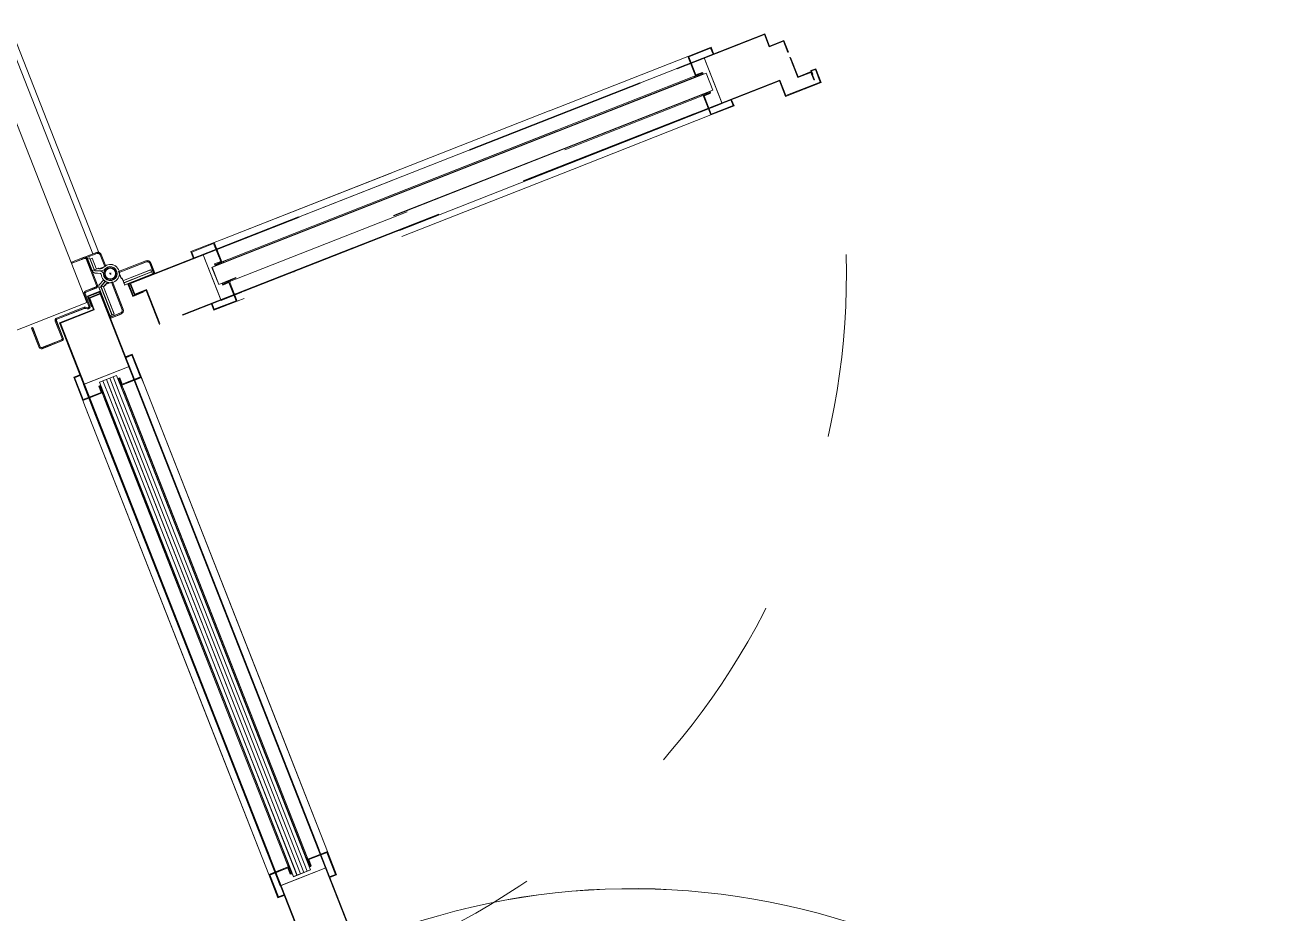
# Model space of a CAD drawing. Header units: centimetres. Extents: x 139057 to 200038, y 34824 to 80516.
# Drawn here: x 172079.8 to 172250, y 59081.2 to 59202.3 of the extents above; entities that cross this region are included whole.
import ezdxf

# ---------------------------------------------------------------- set-up
doc = ezdxf.new("R2010")
doc.units = ezdxf.units.CM
doc.header["$LTSCALE"] = 100
doc.linetypes.add('HIDDEN', pattern=[0.5, 0.25, -0.25])
doc.linetypes.add('TRATTEGGIATA', pattern=[0.75, 0.5, -0.25])
doc.layers.get('0').update_dxf_attribs({"lineweight": 0})
for name, color, linetype, lineweight in [('430_TAVOLATI_001-AM_0', 3, 'Continuous', 0), ('437_RIVESTIMENTI_001-AM_0', 13, 'Continuous', 0), ('441_SERRAMENTI_001-AM_0', 1, 'Continuous', 0)]:
    doc.layers.add(name, color=color, linetype=linetype, lineweight=lineweight)
pattern_1 = [(315, (-309.5877, 5364.753), (2.6516504, 2.6516504), []), (315, (-309.5877, 5362.101), (2.6516504, 2.6516504), [1.875, -0.9375])]
pattern_2 = [(45, (-309.5877, -5342.753), (2.6516504, -2.6516504), []), (45, (-309.5877, -5340.101), (2.6516504, -2.6516504), [1.875, -0.9375])]
pattern_3 = [(225, (3170.2874, 5364.753), (-2.6516504, 2.6516504), []), (225, (3170.2874, 5362.101), (-2.6516504, 2.6516504), [1.875, -0.9375])]
pattern_4 = [(135, (3170.2874, -5342.753), (-2.6516504, -2.6516504), []), (135, (3170.2874, -5340.101), (-2.6516504, -2.6516504), [1.875, -0.9375])]

# ---------------------------------------------------------------- blocks, each defined once
blk = doc.blocks.new('COPRITESTA2C')
for p, q in [((0, 0), (44, 0)), ((0, 0), (0, -10)), ((44, 0), (44, -15)), ((-1, -10), (-1, -20)), ((-1, -10), (0, -10)), ((-1, -20), (39, -20))]:
    blk.add_line(p, q)
at = {"linetype": 'TRATTEGGIATA', "ltscale": 10}
for p, q in [((42.5, 0), (42.5, -15)), ((-1, -18.5), (39, -18.5))]:
    blk.add_line(p, q, dxfattribs=at)
blk.add_arc((39, -15), 5, 270, 0)
blk.add_arc((39, -15), 3.5, 270, 0, dxfattribs=at)
blk = doc.blocks.new('COPRITESTA1C')
for p, q in [((0, 0), (0, -10)), ((0, 0), (21, 0)), ((21, 0), (21, -15)), ((-1, -10), (-1, -20)), ((-1, -10), (0, -10)), ((-1, -20), (16, -20))]:
    blk.add_line(p, q)
at = {"linetype": 'TRATTEGGIATA', "ltscale": 10}
for p, q in [((19.5, 0), (19.5, -15)), ((-1, -18.5), (16, -18.5))]:
    blk.add_line(p, q, dxfattribs=at)
blk.add_arc((16, -15), 3.5, 270, 0, dxfattribs=at)
blk.add_arc((16, -15), 5, 270, 0)
blk = doc.blocks.new('MSG09.2af.EH')
at = {"linetype": 'Continuous', "ltscale": 10}
h = blk.add_hatch(dxfattribs=at)
h.set_pattern_fill('ANSI33', color=256, scale=15, angle=270, style=0)
h.set_pattern_definition(pattern_2)
h.paths.add_polyline_path([(1085.3, 25.4), (1085.3, 23.9), (1072.8, 23.9), (1072.8, 25.4)])
h = blk.add_hatch(dxfattribs=at)
h.set_pattern_fill('ANSI33', color=256, scale=15, angle=270, style=0)
h.set_pattern_definition(pattern_2)
h.paths.add_polyline_path([(1085.3, 25.4), (1085.3, 23.9), (1072.8, 23.9), (1072.8, 25.4)])
h = blk.add_hatch(dxfattribs=at)
h.set_pattern_fill('ANSI33', color=256, scale=15, angle=90, style=0)
h.set_pattern_definition(pattern_4)
h.paths.add_polyline_path([(1775.4, 25.4), (1775.4, 23.9), (1787.9, 23.9), (1787.9, 25.4)])
h = blk.add_hatch(dxfattribs=at)
h.set_pattern_fill('ANSI33', color=256, scale=15, angle=90, style=0)
h.set_pattern_definition(pattern_4)
h.paths.add_polyline_path([(1775.4, 25.4), (1775.4, 23.9), (1787.9, 23.9), (1787.9, 25.4)])
h = blk.add_hatch(dxfattribs=at)
h.set_pattern_fill('ANSI33', color=256, scale=15, angle=270, style=0)
h.set_pattern_definition(pattern_1)
h.paths.add_polyline_path([(1072.8, -3.4), (1072.8, -1.9), (1085.3, -1.9), (1085.3, -3.4)])
h = blk.add_hatch(dxfattribs=at)
h.set_pattern_fill('ANSI33', color=256, scale=15, angle=270, style=0)
h.set_pattern_definition(pattern_1)
h.paths.add_polyline_path([(1072.8, -3.4), (1072.8, -1.9), (1085.3, -1.9), (1085.3, -3.4)])
h = blk.add_hatch(dxfattribs=at)
h.set_pattern_fill('ANSI33', color=256, scale=15, angle=90, style=0)
h.set_pattern_definition(pattern_3)
h.paths.add_polyline_path([(1787.9, -3.4), (1787.9, -1.9), (1775.4, -1.9), (1775.4, -3.4)])
h = blk.add_hatch(dxfattribs=at)
h.set_pattern_fill('ANSI33', color=256, scale=15, angle=90, style=0)
h.set_pattern_definition(pattern_3)
h.paths.add_polyline_path([(1787.9, -3.4), (1787.9, -1.9), (1775.4, -1.9), (1775.4, -3.4)])
at = {"linetype": 'HIDDEN', "ltscale": 10}
h = blk.add_hatch(dxfattribs=at)
h.set_pattern_fill('ANSI33', color=256, scale=15, angle=180, style=0)
h.set_pattern_definition([(225, (7223.639, 1200.8737), (2.6516504, -2.6516504), []), (225, (7220.9875, 1200.8737), (2.6516504, -2.6516504), [1.875, -0.9375])])
h.paths.add_polyline_path([(1855.5, -194), (1857, -194), (1857, -181.5), (1855.5, -181.5)])
h = blk.add_hatch(dxfattribs=at)
h.set_pattern_fill('ANSI33', color=256, scale=15, angle=180, style=0)
h.set_pattern_definition([(315, (-3483.8665, 1200.8737), (-2.6516504, -2.6516504), []), (315, (-3481.215, 1200.8737), (-2.6516504, -2.6516504), [1.875, -0.9375])])
h.paths.add_polyline_path([(1884.3, -181.5), (1882.8, -181.5), (1882.8, -194), (1884.3, -194)])
h = blk.add_hatch(dxfattribs=at)
h.set_pattern_fill('ANSI33', color=256, scale=15, angle=360, style=0)
h.set_pattern_definition([(135, (7223.639, -2279.0014), (2.6516504, 2.6516504), []), (135, (7220.9875, -2279.0014), (2.6516504, 2.6516504), [1.875, -0.9375])])
h.paths.add_polyline_path([(1855.5, -884.1), (1857, -884.1), (1857, -896.6), (1855.5, -896.6)])
h = blk.add_hatch(dxfattribs=at)
h.set_pattern_fill('ANSI33', color=256, scale=15, angle=360, style=0)
h.set_pattern_definition([(45, (-3483.8665, -2279.0014), (-2.6516504, 2.6516504), []), (45, (-3481.215, -2279.0014), (-2.6516504, 2.6516504), [1.875, -0.9375])])
h.paths.add_polyline_path([(1884.3, -896.6), (1882.8, -896.6), (1882.8, -884.1), (1884.3, -884.1)])
at = {"linetype": 'Continuous', "ltscale": 10}
for p, q in [((1863.9, 79.8), (1863.9, 50.7)), ((1865.4, 50.7), (1865.4, 79.8)), ((1895.4, 82.8), (1866.9, 82.8)), ((1866.9, 81.2), (1895.4, 81.2)), ((1866.9, 81.2), (1895.4, 81.2)), ((1895.4, 81.2), (1895.4, 82.8)), ((1049.4, 53.9), (1083.4, 53.9)), ((1049.4, 44.9), (1049.4, 53.9)), ((1049.4, 44.9), (1049.4, 53.9)), ((1049.4, 53.9), (1083.4, 53.9)), ((1050.4, 52.9), (1082.4, 52.9)), ((1050.4, 44.9), (1050.4, 52.9)), ((1050.4, 44.9), (1050.4, 52.9)), ((1050.4, 52.9), (1082.4, 52.9)), ((1082.4, 26.4), (1082.4, 52.9)), ((1082.4, 26.4), (1082.4, 52.9)), ((1083.4, 53.9), (1286.4, 53.9)), ((1083.4, 53.9), (1286.4, 53.9)), ((1083.4, 25.4), (1083.4, 53.9)), ((1083.4, 25.4), (1083.4, 53.9)), ((1286.4, 53.9), (1767.5, 53.9)), ((1286.4, 53.9), (1767.5, 53.9)), ((1767.5, 53.9), (1777.9, 53.9)), ((1767.5, 53.9), (1777.9, 53.9)), ((1777.9, 25.4), (1777.9, 53.9)), ((1777.9, 53.9), (1811.9, 53.9)), ((1777.9, 53.9), (1811.9, 53.9)), ((1777.9, 25.4), (1777.9, 53.9)), ((1778.9, 26.4), (1778.9, 52.9)), ((1810.9, 52.9), (1778.9, 52.9)), ((1810.9, 52.9), (1778.9, 52.9)), ((1778.9, 26.4), (1778.9, 52.9)), ((1810.9, 44.9), (1810.9, 52.9)), ((1810.9, 44.9), (1810.9, 52.9)), ((1811.9, 44.9), (1811.9, 53.9)), ((1811.9, 44.9), (1811.9, 53.9)), ((978.4, 43.9), (1614.1, 43.9)), ((978.4, 43.9), (1614.1, 43.9)), ((979.2, 44.8), (1613.6, 44.8)), ((979.2, 44.8), (1613.6, 44.8)), ((1049.4, 44.9), (1050.4, 44.9)), ((1049.4, 44.9), (1050.4, 44.9)), ((1063.4, 45), (1063.4, -22)), ((1063.4, 45), (1063.4, -22)), ((1063.4, -22), (1063.4, 43.9)), ((1063.4, -22), (1063.4, 43.9)), ((1103.9, 44.8), (1887.9, 44.8)), ((1103.9, 44.8), (1887.9, 44.8)), ((1104.4, 43.9), (1887.1, 43.9)), ((1104.4, 43.9), (1887.1, 43.9)), ((1763.8, 45), (1286.4, 45)), ((1763.8, 45), (1286.4, 45)), ((1797.8, -22), (1797.8, 45)), ((1797.8, -22), (1797.8, 45)), ((1797.8, 43.9), (1797.8, -22)), ((1797.8, 43.9), (1797.8, -22)), ((1811.9, 44.9), (1810.9, 44.9)), ((1811.9, 44.9), (1810.9, 44.9)), ((1892.4, 49.2), (1866.9, 49.2)), ((1866.9, 47.7), (1892.4, 47.7)), ((1887.1, 43.9), (1887.1, -5.8)), ((1887.1, 43.9), (1887.1, -5.8)), ((1887.9, 44.8), (1887.9, -4.9)), ((1887.9, 44.8), (1887.9, -4.9)), ((1893.9, 46.2), (1893.9, 5.7)), ((1895.4, 5.7), (1895.4, 46.2)), ((1068.4, 23.5), (1286.4, 23.5)), ((1068.4, -1.5), (1068.4, 23.5)), ((1068.4, -1.5), (1068.4, 23.5)), ((1068.4, 23.5), (1286.4, 23.5)), ((1068.4, 18.5), (1286.4, 18.5)), ((1068.4, 18.5), (1286.4, 18.5)), ((1286.4, 25.4), (1072.8, 25.4)), ((1072.8, 23.9), (1072.8, 25.4)), ((1072.8, 23.9), (1072.8, 25.4)), ((1286.4, 25.4), (1072.8, 25.4)), ((1072.8, 23.9), (1286.4, 23.9)), ((1072.8, 23.9), (1286.4, 23.9)), ((1073.4, 25.4), (1073.4, 26.4)), ((1073.4, 26.4), (1082.4, 26.4)), ((1073.4, 26.4), (1082.4, 26.4)), ((1073.4, 25.4), (1073.4, 26.4)), ((1073.4, 25.4), (1083.4, 25.4)), ((1073.4, 25.4), (1083.4, 25.4)), ((1085.3, 23.9), (1085.3, 25.4)), ((1085.3, 23.9), (1085.3, 25.4)), ((1767.5, 25.4), (1286.4, 25.4)), ((1767.5, 25.4), (1286.4, 25.4)), ((1286.4, 23.9), (1767.5, 23.9)), ((1286.4, 23.9), (1767.5, 23.9)), ((1286.4, 23.5), (1767.5, 23.5)), ((1286.4, 23.5), (1767.5, 23.5)), ((1286.4, 18.5), (1767.5, 18.5)), ((1286.4, 18.5), (1767.5, 18.5)), ((1775.4, 25.4), (1767.5, 25.4)), ((1775.4, 25.4), (1767.5, 25.4)), ((1767.5, 23.9), (1775.8, 23.9)), ((1767.5, 23.9), (1775.8, 23.9)), ((1767.5, 23.5), (1792.8, 23.5)), ((1767.5, 23.5), (1792.8, 23.5)), ((1767.5, 18.5), (1792.8, 18.5)), ((1767.5, 18.5), (1792.8, 18.5)), ((1787.9, 25.4), (1775.4, 25.4)), ((1775.4, 23.9), (1775.4, 25.4)), ((1775.4, 23.9), (1775.4, 25.4)), ((1787.9, 25.4), (1775.4, 25.4)), ((1787.9, 23.9), (1775.4, 23.9)), ((1787.9, 23.9), (1775.4, 23.9)), ((1787.9, 25.4), (1777.9, 25.4)), ((1787.9, 25.4), (1777.9, 25.4)), ((1787.9, 26.4), (1778.9, 26.4)), ((1787.9, 26.4), (1778.9, 26.4)), ((1787.9, 25.4), (1787.9, 26.4)), ((1787.9, 25.4), (1787.9, 26.4)), ((1787.9, 23.9), (1787.9, 25.4)), ((1787.9, 23.9), (1787.9, 25.4)), ((1792.8, -1.5), (1792.8, 23.5)), ((1792.8, -1.5), (1792.8, 23.5)), ((1068.4, 13.5), (1286.4, 13.5)), ((1068.4, 13.5), (1286.4, 13.5)), ((1068.4, 8.5), (1286.4, 8.5)), ((1068.4, 8.5), (1286.4, 8.5)), ((1068.4, 3.5), (1286.4, 3.5)), ((1068.4, 3.5), (1286.4, 3.5)), ((1286.4, 13.5), (1767.5, 13.5)), ((1286.4, 13.5), (1767.5, 13.5)), ((1286.4, 8.5), (1767.5, 8.5)), ((1286.4, 8.5), (1767.5, 8.5)), ((1286.4, 3.5), (1767.5, 3.5)), ((1286.4, 3.5), (1767.5, 3.5)), ((1767.5, 13.5), (1792.8, 13.5)), ((1767.5, 13.5), (1792.8, 13.5)), ((1767.5, 8.5), (1792.8, 8.5)), ((1767.5, 8.5), (1792.8, 8.5)), ((1767.5, 3.5), (1792.8, 3.5)), ((1767.5, 3.5), (1792.8, 3.5)), ((1893.6, 4.9), (1891.9, 2.5)), ((1893.1, 1.6), (1894.8, 4)), ((1068.4, -1.5), (1286.4, -1.5)), ((1068.4, -1.5), (1286.4, -1.5)), ((1286.4, -1.9), (1072.8, -1.9)), ((1072.8, -1.9), (1072.8, -3.4)), ((1072.8, -1.9), (1072.8, -3.4)), ((1286.4, -1.9), (1072.8, -1.9)), ((1072.8, -3.4), (1286.4, -3.4)), ((1072.8, -3.4), (1286.4, -3.4)), ((1073.4, -3.4), (1073.4, -4.4)), ((1073.4, -3.4), (1083.4, -3.4)), ((1073.4, -3.4), (1083.4, -3.4)), ((1073.4, -3.4), (1073.4, -4.4)), ((1073.4, -4.4), (1082.4, -4.4)), ((1073.4, -4.4), (1082.4, -4.4)), ((1082.4, -4.4), (1082.4, -31)), ((1082.4, -4.4), (1082.4, -31)), ((1083.4, -3.4), (1083.4, -32)), ((1083.4, -3.4), (1083.4, -32)), ((1085.3, -1.9), (1085.3, -3.4)), ((1085.3, -1.9), (1085.3, -3.4)), ((1286.4, -1.5), (1767.5, -1.5)), ((1286.4, -1.5), (1767.5, -1.5)), ((1767.5, -1.9), (1286.4, -1.9)), ((1767.5, -1.9), (1286.4, -1.9)), ((1286.4, -3.4), (1767.5, -3.4)), ((1286.4, -3.4), (1767.5, -3.4)), ((1767.5, -1.5), (1792.8, -1.5)), ((1767.5, -1.5), (1792.8, -1.5)), ((1775.4, -1.9), (1767.5, -1.9)), ((1775.4, -1.9), (1767.5, -1.9)), ((1767.5, -3.4), (1775.4, -3.4)), ((1767.5, -3.4), (1775.4, -3.4)), ((1775.4, -1.9), (1775.4, -3.4)), ((1787.9, -1.9), (1775.4, -1.9)), ((1787.9, -1.9), (1775.4, -1.9)), ((1775.4, -1.9), (1775.4, -3.4)), ((1787.9, -3.4), (1775.4, -3.4)), ((1787.9, -3.4), (1775.4, -3.4)), ((1777.9, -3.4), (1777.9, -32)), ((1787.9, -3.4), (1777.9, -3.4)), ((1787.9, -3.4), (1777.9, -3.4)), ((1777.9, -3.4), (1777.9, -32)), ((1778.9, -4.4), (1778.9, -31)), ((1787.9, -4.4), (1778.9, -4.4)), ((1787.9, -4.4), (1778.9, -4.4)), ((1778.9, -4.4), (1778.9, -31)), ((1787.9, -1.9), (1787.9, -3.4)), ((1787.9, -1.9), (1787.9, -3.4)), ((1787.9, -3.4), (1787.9, -4.4)), ((1787.9, -3.4), (1787.9, -4.4)), ((1887.1, -5.8), (1904.2, -5.8)), ((1887.1, -5.8), (1904.2, -5.8)), ((1887.9, -4.9), (1905, -4.9)), ((1887.9, -4.9), (1905, -4.9)), ((1907.9, -4.1), (1892.5, -4.1)), ((1892.5, -4.1), (1892.5, -4.9)), ((1892.5, -4.1), (1892.5, -4.9)), ((1907.9, -4.1), (1892.5, -4.1)), ((1907, -4.9), (1892.5, -4.9)), ((1907, -4.9), (1892.5, -4.9)), ((1912.4, -0.8), (1894.3, -0.8)), ((1894.3, -2.3), (1912.4, -2.3)), ((1904.2, -5.8), (1904.2, -20.8)), ((1904.2, -5.8), (1904.2, -20.8)), ((1905, -4.9), (1905, -20.8)), ((1905, -4.9), (1905, -20.8)), ((1907, -4.9), (1907, -21.4)), ((1907, -4.9), (1907, -21.4)), ((1907.9, -4.1), (1907.9, -22.2)), ((1907.9, -4.1), (1907.9, -22.2)), ((1913.1, -0.8), (1912.4, -0.8)), ((1913.9, -19.2), (1913.9, -3.8)), ((1915.4, -19.2), (1915.4, -3.8)), ((1958.9, -0.8), (1957.4, -0.8)), ((1957.4, -0.8), (1957.4, -19.2)), ((1958.9, -19.2), (1958.9, -0.8)), ((1103.7, -22.2), (974.4, -22.2)), ((1103.7, -22.2), (974.4, -22.2)), ((1103.3, -21.4), (975.2, -21.4)), ((1103.3, -21.4), (975.2, -21.4)), ((1049.4, -23), (1049.4, -32)), ((1049.4, -23), (1050.4, -23)), ((1049.4, -23), (1050.4, -23)), ((1049.4, -23), (1049.4, -32)), ((1049.4, -32), (1083.4, -32)), ((1049.4, -32), (1083.4, -32)), ((1050.4, -23), (1050.4, -31)), ((1050.4, -23), (1050.4, -31)), ((1050.4, -31), (1082.4, -31)), ((1050.4, -31), (1082.4, -31)), ((1286.4, -32), (1083.4, -32)), ((1286.4, -32), (1083.4, -32)), ((1907, -21.4), (1089.5, -21.4)), ((1907, -21.4), (1089.5, -21.4)), ((1907.9, -22.2), (1089.8, -22.2)), ((1907.9, -22.2), (1089.8, -22.2)), ((1767.5, -32), (1286.4, -32)), ((1767.5, -32), (1286.4, -32)), ((1777.9, -32), (1767.5, -32)), ((1777.9, -32), (1767.5, -32)), ((1811.9, -32), (1777.9, -32)), ((1811.9, -32), (1777.9, -32)), ((1810.9, -31), (1778.9, -31)), ((1810.9, -31), (1778.9, -31)), ((1811.9, -23), (1810.9, -23)), ((1810.9, -23), (1810.9, -31)), ((1810.9, -23), (1810.9, -31)), ((1811.9, -23), (1810.9, -23)), ((1811.9, -23), (1811.9, -32)), ((1811.9, -23), (1811.9, -32)), ((1955.8, -20.8), (1916.9, -20.8)), ((1916.9, -22.2), (1955.8, -22.2))]:
    blk.add_line(p, q, dxfattribs=at)
at = {"linetype": 'TRATTEGGIATA', "ltscale": 10}
for p, q in [((1063.4, 45), (1286.4, 45)), ((1063.4, 45), (1286.4, 45)), ((1286.4, 45), (1767.5, 45)), ((1286.4, 45), (1767.5, 45)), ((1767.5, 45), (1797.8, 45)), ((1767.5, 45), (1797.8, 45)), ((1286.4, -22), (1063.4, -22)), ((1286.4, -22), (1063.4, -22)), ((1767.5, -22), (1286.4, -22)), ((1767.5, -22), (1286.4, -22)), ((1797.8, -22), (1767.5, -22)), ((1797.8, -22), (1767.5, -22))]:
    blk.add_line(p, q, dxfattribs=at)
at = {"ltscale": 10}
for p in [(1900.3, 0), (1901, -0.8)]:
    blk.add_line(p, (1900.3, -0.8), dxfattribs=at)
for p, q in [((1913.1, -22.8), (1870, -22.8)), ((1913.1, -22.8), (1870, -22.8)), ((1871.8, -25.8), (1871.8, -22.8)), ((1871.8, -25.8), (1871.8, -22.8)), ((1913.1, -25.8), (1871.8, -25.8)), ((1913.1, -25.8), (1871.8, -25.8)), ((1913.1, -26), (1872, -26)), ((1872, -26), (1872, -29)), ((1872, -26), (1872, -29)), ((1913.1, -26), (1872, -26)), ((1911.8, -29), (1872, -29)), ((1911.8, -29), (1872, -29)), ((1915.4, -36.5), (1911.8, -29)), ((1917.7, -34.3), (1913.9, -26.4)), ((1917, -32.8), (1913.9, -26.4)), ((1917.4, -33.2), (1914, -26.3)), ((1920.1, -31.9), (1916.7, -25)), ((1930.2, -31.9), (1933.6, -25)), ((1932.9, -33.2), (1936.3, -26.3)), ((1934.1, -31.3), (1936.4, -26.4)), ((1934.1, -31.3), (1936.4, -26.4)), ((1936.8, -32.6), (1938.5, -29)), ((1937.2, -22.8), (1955.6, -22.8)), ((1937.2, -25.8), (1955.6, -25.8)), ((1937.2, -26), (1953.6, -26)), ((1938.5, -29), (1953.6, -29)), ((1953.6, -26), (1953.6, -29)), ((1955.6, -25.8), (1955.6, -22.8))]:
    blk.add_line(p, q)
at = {"linetype": 'Continuous'}
for p, q in [((1923.9, -44.3), (1926.4, -44.3)), ((1925.1, -45.5), (1925.1, -43))]:
    blk.add_line(p, q, dxfattribs=at)
at = {"linetype": 'HIDDEN', "ltscale": 10}
for p, q in [((1885, -61.6), (1903.1, -61.6)), ((1885, -61.6), (1885, -76.9)), ((1885.8, -62.4), (1902.3, -62.4)), ((1885.8, -62.4), (1885.8, -76.9)), ((1885.8, -64.4), (1901.6, -64.4)), ((1885.8, -81.5), (1885.8, -64.4)), ((1886.6, -65.2), (1901.6, -65.2)), ((1886.6, -82.3), (1886.6, -65.2)), ((1902.3, -62.4), (1902.3, -880)), ((1903.1, -61.6), (1903.1, -879.6)), ((1903.6, -56.3), (1903.6, -99.4)), ((1906.6, -56.3), (1906.6, -97.6)), ((1906.8, -56.3), (1906.8, -97.4)), ((1909.8, -57.7), (1909.8, -97.4)), ((1836.1, -865.5), (1836.1, -81.5)), ((1836.1, -81.5), (1885.8, -81.5)), ((1836.9, -865), (1836.9, -82.3)), ((1836.9, -82.3), (1886.6, -82.3)), ((1885, -76.9), (1885.8, -76.9)), ((1906.6, -97.6), (1903.6, -97.6)), ((1906.8, -97.4), (1909.8, -97.4)), ((1826.9, -191.5), (1826.9, -157.5)), ((1835.9, -157.5), (1826.9, -157.5)), ((1835.9, -158.5), (1827.9, -158.5)), ((1827.9, -158.5), (1827.9, -190.5)), ((1835.9, -157.5), (1835.9, -158.5)), ((1903.8, -157.5), (1912.8, -157.5)), ((1903.8, -157.5), (1903.8, -158.5)), ((1903.8, -158.5), (1911.8, -158.5)), ((1911.8, -158.5), (1911.8, -190.5)), ((1912.8, -157.5), (1912.8, -191.5)), ((1835.8, -201.9), (1835.8, -171.6)), ((1902.8, -171.6), (1835.8, -171.6)), ((1836.9, -171.6), (1902.8, -171.6)), ((1854.5, -181.5), (1854.5, -190.5)), ((1855.5, -181.5), (1854.5, -181.5)), ((1857, -181.5), (1855.5, -181.5)), ((1855.5, -181.5), (1855.5, -194)), ((1855.5, -181.5), (1855.5, -191.5)), ((1857, -181.5), (1857, -194)), ((1882.4, -176.6), (1857.4, -176.6)), ((1857.4, -201.9), (1857.4, -176.6)), ((1882.4, -201.9), (1882.4, -176.6)), ((1882.8, -181.5), (1882.8, -194)), ((1882.8, -181.5), (1884.3, -181.5)), ((1884.3, -181.5), (1884.3, -194)), ((1884.3, -181.5), (1884.3, -191.5)), ((1884.3, -181.5), (1885.3, -181.5)), ((1885.3, -181.5), (1885.3, -190.5)), ((1902.8, -171.6), (1902.8, -201.9)), ((1855.5, -191.5), (1826.9, -191.5)), ((1826.9, -201.9), (1826.9, -191.5)), ((1826.9, -683), (1826.9, -201.9)), ((1854.5, -190.5), (1827.9, -190.5)), ((1835.8, -683), (1835.8, -201.9)), ((1857, -194), (1855.5, -194)), ((1855.5, -194), (1855.5, -201.9)), ((1855.5, -201.9), (1855.5, -683)), ((1857, -201.9), (1857, -193.6)), ((1857, -683), (1857, -201.9)), ((1857.4, -683), (1857.4, -201.9)), ((1882.4, -683), (1882.4, -201.9)), ((1882.8, -194), (1884.3, -194)), ((1882.8, -194), (1882.8, -201.9)), ((1882.8, -201.9), (1882.8, -683)), ((1884.3, -191.5), (1912.8, -191.5)), ((1884.3, -201.9), (1884.3, -194)), ((1884.3, -683), (1884.3, -201.9)), ((1885.3, -190.5), (1911.8, -190.5)), ((1902.8, -201.9), (1902.8, -683)), ((1912.8, -191.5), (1912.8, -201.9)), ((1912.8, -201.9), (1912.8, -683)), ((1835.8, -205.6), (1835.8, -683)), ((1836.1, -990.2), (1836.1, -355.8)), ((1836.9, -991), (1836.9, -355.3)), ((1826.9, -886), (1826.9, -683)), ((1835.8, -906), (1835.8, -683)), ((1855.5, -683), (1855.5, -896.6)), ((1857, -896.6), (1857, -683)), ((1857.4, -901), (1857.4, -683)), ((1882.4, -901), (1882.4, -683)), ((1882.8, -683), (1882.8, -896.6)), ((1884.3, -896.6), (1884.3, -683)), ((1902.8, -683), (1902.8, -906)), ((1912.8, -683), (1912.8, -886)), ((1902.3, -866.1), (1902.3, -994.2)), ((1903.1, -865.7), (1903.1, -995)), ((1857, -884.1), (1855.5, -884.1)), ((1882.8, -884.1), (1884.3, -884.1)), ((1855.5, -886), (1826.9, -886)), ((1826.9, -920), (1826.9, -886)), ((1854.5, -887), (1827.9, -887)), ((1827.9, -919), (1827.9, -887)), ((1854.5, -896), (1854.5, -887)), ((1855.5, -896), (1854.5, -896)), ((1855.5, -896), (1855.5, -886)), ((1857, -896.6), (1855.5, -896.6)), ((1882.4, -901), (1857.4, -901)), ((1882.8, -896.6), (1884.3, -896.6)), ((1884.3, -886), (1912.8, -886)), ((1884.3, -896), (1884.3, -886)), ((1884.3, -896), (1885.3, -896)), ((1885.3, -887), (1911.8, -887)), ((1885.3, -896), (1885.3, -887)), ((1911.8, -919), (1911.8, -887)), ((1912.8, -920), (1912.8, -886)), ((1835.8, -906), (1902.8, -906)), ((1902.8, -906), (1836.9, -906)), ((1835.9, -920), (1826.9, -920)), ((1835.9, -919), (1827.9, -919)), ((1835.9, -920), (1835.9, -919)), ((1903.8, -920), (1903.8, -919)), ((1903.8, -919), (1911.8, -919)), ((1903.8, -920), (1912.8, -920)), ((1813.3, -990.2), (1836.1, -990.2)), ((1813.3, -990.2), (1813.3, -1042.2)), ((1814.1, -991), (1836.9, -991)), ((1814.1, -991), (1814.1, -1041.4)), ((1902.3, -994.2), (1884.3, -994.2)), ((1884.3, -994.2), (1884.3, -1015)), ((1903.1, -995), (1885.1, -995)), ((1885.1, -995), (1885.1, -1015.8)), ((1861.1, -1015), (1831, -1015)), ((1831, -1015), (1831, -1034.4)), ((1860.3, -1015.8), (1831.8, -1015.8)), ((1831.8, -1015.8), (1831.8, -1035.2)), ((1884.3, -1015), (1868, -1015)), ((1885.1, -1015.8), (1868, -1015.8)), ((1831, -1034.4), (1820, -1034.4)), ((1820, -1034.4), (1820, -1035.2)), ((1831.8, -1035.2), (1820, -1035.2)), ((1827.8, -1035.2), (1833.3, -1035.2)), ((1827.8, -1035.2), (1827.8, -1036)), ((1827.8, -1036), (1832.5, -1036)), ((1832.5, -1036), (1832.5, -1041.4)), ((1833.3, -1035.2), (1833.3, -1042.2)), ((1813.3, -1042.2), (1833.3, -1042.2)), ((1814.1, -1041.4), (1832.5, -1041.4))]:
    blk.add_line(p, q, dxfattribs=at)
for radius in [9, 7.5, 7.25]:
    blk.add_circle((1925.1, -44.3), radius)
at = {"linetype": 'Continuous', "ltscale": 10}
for centre, radius, start, end in [((1866.9, 79.8), 3, 90, 180), ((1866.9, 79.8), 1.5, 90, 180), ((1866.9, 50.7), 3, 180, 270), ((1866.9, 50.7), 1.5, 180, 270), ((1892.4, 46.2), 3, 0, 90), ((1892.4, 46.2), 1.5, 0, 90), ((1894.3, 0.7), 3, 145, 270), ((1894.3, 0.7), 1.5, 145, 270), ((1892.4, 5.7), 1.5, 325, 0), ((1892.4, 5.7), 3, 325, 0), ((1912.4, -3.8), 3, 0, 90), ((1912.4, -3.8), 1.5, 0, 90), ((1916.9, -19.2), 3, 180, 270), ((1916.9, -19.2), 1.5, 180, 270), ((1955.8, -19.2), 1.5, 270, 0), ((1955.8, -19.2), 3, 270, 0)]:
    blk.add_arc(centre, radius, start, end, dxfattribs=at)
at = {"linetype": 'HIDDEN', "ltscale": 10}
for centre, radius, start, end in [((-24.8, -44.3), 976.3, 275.2312, 1.292), ((1925.1, -44.3), 1004.2, 178.7439, 263.6071)]:
    blk.add_arc(centre, radius, start, end, dxfattribs=at)
for centre, radius, start, end in [((1925.1, -44.3), 12.5, 71.88, 23.3975), ((1913.1, -26.8), 4, 25.7983, 90), ((1913.1, -26.8), 1, 25.7983, 90), ((1913.1, -26.8), 0.8, 25.7983, 90), ((1921, -31.4), 4, 205.7983, 221.0054), ((1921, -31.4), 1, 205.7983, 288.12), ((1929.3, -31.4), 4, 251.88, 334.2017), ((1929.3, -31.4), 1, 251.88, 334.2017), ((1944, -36.1), 11, 154.2017, 203.3975), ((1937.2, -26.8), 4, 90, 154.2017), ((1944, -36.1), 8, 154.2017, 203.3975), ((1937.2, -26.8), 1, 90, 154.2017), ((1937.2, -26.8), 0.8, 90, 154.2017), ((1925.1, -44.3), 9.5, 71.88, 23.3975)]:
    blk.add_arc(centre, radius, start, end)
blk.add_point((1691, 45))
blk.add_point((1691, 45))
blk.add_point((1691, 45))
blk.add_point((1691, 45))
blk.add_point((1691, 45))
blk.add_point((1691, 45))
blk.add_point((1691, 45))
blk.add_point((1691, 45))
at = {"linetype": 'HIDDEN'}
blk.add_point((1835.8, -278.4), dxfattribs=at)
blk.add_point((1835.8, -278.4), dxfattribs=at)
blk.add_point((1835.8, -278.4), dxfattribs=at)
blk.add_point((1835.8, -278.4), dxfattribs=at)
at = {"linetype": 'Continuous', "ltscale": 10, "xscale": -1}
blk.add_blockref('COPRITESTA2C', (1912.5, -22.8), dxfattribs=at)
blk.add_blockref('COPRITESTA2C', (1912.5, -22.8), dxfattribs=at)
at = {"linetype": 'Continuous', "ltscale": 10}
blk.add_blockref('COPRITESTA1C', (1937.9, -22.2), dxfattribs=at)
at = {"linetype": 'HIDDEN', "ltscale": 10, "xscale": -1, "rotation": 90}
blk.add_blockref('COPRITESTA2C', (1903.6, -56.9), dxfattribs=at)

msp = doc.modelspace()

# ---------------------------------------------------------------- hatches: boundary and pattern name
at = {"layer": '441_SERRAMENTI_001-AM_0', "linetype": 'HIDDEN', "ltscale": 10, "extrusion": (-4.78839e-09, -1.88044e-09, 1)}
h = msp.add_hatch(dxfattribs=at)
h.set_pattern_fill('ANSI33', color=256, scale=1.5, angle=291.4403, style=0)
h.set_pattern_definition([(66.44033, (172173.29632, 58619.39404), (0.3437416, -0.149889), []), (66.44033, (172173.1994, 58619.64086), (0.3437416, -0.149889), [0.1875, -0.09375])])
h.paths.add_polyline_path([(172105.75, 59169.59), (172105.8, 59169.45), (172106.97, 59169.91), (172106.91, 59170.05)])
h = msp.add_hatch(dxfattribs=at)
h.set_pattern_fill('ANSI33', color=256, scale=1.5, angle=291.4403, style=0)
h.set_pattern_definition([(336.44033, (171781.90273, 59616.04735), (0.149889, 0.3437416), []), (336.44033, (171781.99965, 59615.80054), (0.149889, 0.3437416), [0.1875, -0.09375])])
h.paths.add_polyline_path([(172107.96, 59167.37), (172107.91, 59167.51), (172106.74, 59167.05), (172106.8, 59166.91)])
at = {"layer": '441_SERRAMENTI_001-AM_0', "linetype": 'Continuous', "ltscale": 10, "extrusion": (-4.78839e-09, -1.88044e-09, 1)}
h = msp.add_hatch(dxfattribs=at)
h.set_pattern_fill('ANSI33', color=256, scale=1.5, angle=201.4403, style=0)
h.set_pattern_definition([(246.44033, (172539.14566, 59477.95236), (0.3437416, -0.149889), []), (246.44033, (172538.89885, 59477.85544), (0.3437416, -0.149889), [0.1875, -0.09375])])
h.paths.add_polyline_path([(172090.47, 59151.89), (172090.61, 59151.95), (172090.15, 59153.11), (172090.01, 59153.06)])
h = msp.add_hatch(dxfattribs=at)
h.set_pattern_fill('ANSI33', color=256, scale=1.5, angle=201.4403, style=0)
h.set_pattern_definition([(336.44033, (171542.49235, 59086.55877), (-0.149889, -0.3437416), []), (336.44033, (171542.73916, 59086.6557), (-0.149889, -0.3437416), [0.1875, -0.09375])])
h.paths.add_polyline_path([(172092.69, 59154.11), (172092.55, 59154.05), (172093.01, 59152.89), (172093.15, 59152.94)])
h = msp.add_hatch(dxfattribs=at)
h.set_pattern_fill('ANSI33', color=256, scale=1.5, angle=381.4403, style=0)
h.set_pattern_definition([(66.44033, (171669.69292, 58762.6524), (-0.3437416, 0.149889), []), (66.44033, (171669.93974, 58762.74934), (-0.3437416, 0.149889), [0.1875, -0.09375])])
h.paths.add_polyline_path([(172118.83, 59087.55), (172118.69, 59087.49), (172118.23, 59088.66), (172118.37, 59088.71)])
h = msp.add_hatch(dxfattribs=at)
h.set_pattern_fill('ANSI33', color=256, scale=1.5, angle=381.4403, style=0)
h.set_pattern_definition([(156.44033, (172666.34623, 59154.046), (0.149889, 0.3437416), []), (156.44033, (172666.0994, 59153.9491), (0.149889, 0.3437416), [0.1875, -0.09375])])
h.paths.add_polyline_path([(172115.69, 59087.66), (172115.83, 59087.72), (172116.29, 59086.55), (172116.15, 59086.5)])

# ---------------------------------------------------------------- linework, layer by layer
at = {"layer": '430_TAVOLATI_001-AM_0'}
for p, q in [((172088.28, 59164.42, 0.02), (172011.85, 59359.03, 0.02)), ((172069.66, 59157.11, 0.02), (172088.28, 59164.42, 0.02))]:
    msp.add_line(p, q, dxfattribs=at)
at = {"layer": '437_RIVESTIMENTI_001-AM_0'}
msp.add_line((172087.52, 59170.45, 0.02), (172089.85, 59171.36, 0.02), dxfattribs=at)
msp.add_line((172087.52, 59170.45, 0.02), (172089.85, 59171.36, 0.02), dxfattribs=at)
at = {"layer": '437_RIVESTIMENTI_001-AM_0', "extrusion": (-4.78839e-09, -1.88044e-09, 1), "elevation": 0.02}
for points in [[(172006.87, 59524.05), (171958.02, 59504.87), (172089.1, 59171.07)], [(172007.07, 59523.27), (171959.06, 59504.41), (172089.85, 59171.36)]]:
    msp.add_lwpolyline(points, dxfattribs=at)
at = {"layer": '441_SERRAMENTI_001-AM_0', "linetype": 'HIDDEN', "ltscale": 10}
for p, q in [((172106.6, 59172.99, 0.02), (172151.38, 59190.58, 0.02)), ((172106.96, 59172.06, 0.02), (172151.75, 59189.65, 0.02)), ((172152.43, 59187.92, 0.02), (172107.64, 59170.34, 0.02)), ((172107.69, 59170.2, 0.02), (172152.48, 59187.78, 0.02)), ((172152.5, 59187.75, 0.02), (172107.71, 59170.16, 0.02)), ((172102.47, 59171.37, 0.02), (172105.63, 59172.62, 0.02)), ((172102.6, 59171.32, 0.02), (172105.58, 59172.49, 0.02)), ((172104.14, 59170.95, 0.02), (172106.96, 59172.06, 0.02)), ((172106.55, 59170.01, 0.02), (172105.58, 59172.49, 0.02)), ((172105.63, 59172.62, 0.02), (172106.6, 59172.99, 0.02)), ((172106.68, 59169.96, 0.02), (172105.63, 59172.62, 0.02)), ((172102.8, 59170.53, 0.02), (172102.47, 59171.37, 0.02)), ((172102.89, 59170.57, 0.02), (172102.6, 59171.32, 0.02)), ((172102.8, 59170.53, 0.02), (172102.89, 59170.57, 0.02)), ((172106.55, 59164.82, 0.02), (172104.14, 59170.95, 0.02)), ((172104.14, 59170.95, 0.02), (172106.59, 59164.72, 0.02)), ((172107.71, 59170.16, 0.02), (172105.35, 59169.23, 0.02)), ((172105.71, 59169.69, 0.02), (172106.55, 59170.01, 0.02)), ((172105.75, 59169.59, 0.02), (172105.71, 59169.69, 0.02)), ((172105.75, 59169.59, 0.02), (172106.91, 59170.05, 0.02)), ((172105.75, 59169.59, 0.02), (172106.68, 59169.96, 0.02)), ((172105.8, 59169.45, 0.02), (172106.97, 59169.91, 0.02)), ((172107.64, 59170.34, 0.02), (172106.91, 59170.05, 0.02)), ((172106.97, 59169.91, 0.02), (172106.91, 59170.05, 0.02)), ((172106.97, 59169.91, 0.02), (172107.69, 59170.2, 0.02)), ((172093.26, 59167.11, 0.02), (172097.09, 59168.62, 0.02)), ((172093.27, 59167.1, 0.02), (172097.12, 59168.61, 0.02)), ((172093.28, 59167.44, 0.02), (172096.98, 59168.9, 0.02)), ((172093.38, 59166.82, 0.02), (172097.39, 59168.39, 0.02)), ((172097.09, 59168.62, 0.02), (172096.98, 59168.9, 0.02)), ((172097.12, 59168.61, 0.02), (172097.23, 59168.33, 0.02)), ((172105.35, 59169.23, 0.02), (172106.27, 59166.91, 0.02)), ((172105.8, 59169.45, 0.02), (172105.75, 59169.59, 0.02)), ((172094.55, 59165.28, 0.02), (172093.89, 59166.96, 0.02)), ((172094.6, 59165.38, 0.02), (172094, 59166.92, 0.02)), ((172094.79, 59165.46, 0.02), (172094.21, 59166.93, 0.02)), ((172094.84, 59165.56, 0.02), (172094.29, 59166.96, 0.02)), ((172108.62, 59167.83, 0.02), (172106.27, 59166.91, 0.02)), ((172106.74, 59167.05, 0.02), (172107.91, 59167.51, 0.02)), ((172106.74, 59167.05, 0.02), (172106.8, 59166.91, 0.02)), ((172106.8, 59166.91, 0.02), (172107.96, 59167.37, 0.02)), ((172106.8, 59166.91, 0.02), (172107.73, 59167.28, 0.02)), ((172106.8, 59166.91, 0.02), (172106.84, 59166.82, 0.02)), ((172106.84, 59166.82, 0.02), (172107.67, 59167.15, 0.02)), ((172107.67, 59167.15, 0.02), (172108.64, 59164.68, 0.02)), ((172107.73, 59167.28, 0.02), (172108.77, 59164.62, 0.02)), ((172108.64, 59167.79, 0.02), (172107.87, 59167.49, 0.02)), ((172107.91, 59167.51, 0.02), (172107.96, 59167.37, 0.02)), ((172107.96, 59167.37, 0.02), (172108.69, 59167.65, 0.02)), ((172094.55, 59165.28, 0.02), (172095.98, 59165.84, 0.02)), ((172094.6, 59165.38, 0.02), (172095.95, 59165.91, 0.02)), ((172096.38, 59166.08, 0.02), (172094.79, 59165.46, 0.02)), ((172096.43, 59166.19, 0.02), (172094.84, 59165.56, 0.02)), ((172095.98, 59165.84, 0.02), (172095.95, 59165.91, 0.02)), ((172098.2, 59161.46, 0.02), (172096.38, 59166.08, 0.02)), ((172098.24, 59161.56, 0.02), (172096.43, 59166.19, 0.02)), ((172108.77, 59164.62, 0.02), (172105.61, 59163.38, 0.02)), ((172105.67, 59163.51, 0.02), (172108.64, 59164.68, 0.02)), ((172109.41, 59165.83, 0.02), (172106.59, 59164.72, 0.02)), ((172109.74, 59165, 0.02), (172108.77, 59164.62, 0.02)), ((172105.28, 59164.21, 0.02), (172105.37, 59164.25, 0.02)), ((172105.28, 59164.21, 0.02), (172105.61, 59163.38, 0.02)), ((172105.37, 59164.25, 0.02), (172105.67, 59163.51, 0.02))]:
    msp.add_line(p, q, dxfattribs=at)
at = {"layer": '441_SERRAMENTI_001-AM_0', "linetype": 'Continuous', "ltscale": 10}
for p, q in [((172087.92, 59170.6, 0.02), (172086.19, 59169.92, 0.02)), ((172086.19, 59169.92, 0.02), (172086.25, 59169.78, 0.02)), ((172086.25, 59169.78, 0.02), (172087.97, 59170.46, 0.02)), ((172088.17, 59170.38, 0.02), (172089.59, 59166.75, 0.02)), ((172089.73, 59166.8, 0.02), (172088.31, 59170.43, 0.02)), ((172089.51, 59166.55, 0.02), (172088.06, 59165.99, 0.02)), ((172089.56, 59166.41, 0.02), (172088.12, 59165.85, 0.02)), ((172087.87, 59165.67, 0.02), (172087.89, 59165.6, 0.02)), ((172087.89, 59165.6, 0.02), (172088.55, 59163.92, 0.02)), ((172088.69, 59163.98, 0.02), (172088.03, 59165.65, 0.02)), ((172088.38, 59165.3, 0.02), (172090.06, 59165.96, 0.02)), ((172088.38, 59165.3, 0.02), (172088.93, 59163.88, 0.02)), ((172088.48, 59165.26, 0.02), (172090.01, 59165.86, 0.02)), ((172088.48, 59165.26, 0.02), (172089.01, 59163.91, 0.02)), ((172088.55, 59165.06, 0.02), (172090.03, 59165.64, 0.02)), ((172089.18, 59163.47, 0.02), (172088.55, 59165.06, 0.02)), ((172088.66, 59165.02, 0.02), (172090.05, 59165.57, 0.02)), ((172089.28, 59163.43, 0.02), (172088.66, 59165.02, 0.02)), ((172090.01, 59165.86, 0.02), (172119.9, 59089.76, 0.02)), ((172090.06, 59165.96, 0.02), (172119.96, 59089.82, 0.02)), ((172087.91, 59163.78, 0.02), (172084.14, 59162.3, 0.02)), ((172084.2, 59162.16, 0.02), (172087.97, 59163.64, 0.02)), ((172084.55, 59161.66, 0.02), (172089.18, 59163.47, 0.02)), ((172084.66, 59161.61, 0.02), (172089.28, 59163.43, 0.02)), ((172088.06, 59163.64, 0.02), (172088.34, 59163.57, 0.02)), ((172088.38, 59163.72, 0.02), (172088.09, 59163.79, 0.02)), ((172088.93, 59163.88, 0.02), (172089.01, 59163.91, 0.02)), ((172083.97, 59161.91, 0.02), (172084.9, 59159.53, 0.02)), ((172085.04, 59159.59, 0.02), (172084.11, 59161.96, 0.02)), ((172113.21, 59088.68, 0.02), (172084.55, 59161.66, 0.02)), ((172117.87, 59077.03, 0.02), (172084.66, 59161.61, 0.02)), ((172080.88, 59161.02, 0.02), (172080.74, 59160.96, 0.02)), ((172080.74, 59160.96, 0.02), (172081.79, 59158.31, 0.02)), ((172081.92, 59158.36, 0.02), (172080.88, 59161.02, 0.02)), ((172084.82, 59159.34, 0.02), (172082.12, 59158.28, 0.02)), ((172082.17, 59158.14, 0.02), (172084.87, 59159.2, 0.02)), ((172093.63, 59157.06, 0.02), (172094.47, 59157.39, 0.02)), ((172093.63, 59157.06, 0.02), (172093.67, 59156.96, 0.02)), ((172093.67, 59156.96, 0.02), (172094.41, 59157.26, 0.02)), ((172094.41, 59157.26, 0.02), (172095.58, 59154.28, 0.02)), ((172094.47, 59157.39, 0.02), (172095.71, 59154.22, 0.02)), ((172087.31, 59154.57, 0.02), (172086.48, 59154.25, 0.02)), ((172087.35, 59154.48, 0.02), (172086.6, 59154.19, 0.02)), ((172087.31, 59154.57, 0.02), (172087.35, 59154.48, 0.02)), ((172094.05, 59155.71, 0.02), (172087.82, 59153.26, 0.02)), ((172087.92, 59153.3, 0.02), (172094.05, 59155.71, 0.02)), ((172092.33, 59154.5, 0.02), (172090.01, 59153.59, 0.02)), ((172093.26, 59152.15, 0.02), (172092.33, 59154.5, 0.02)), ((172087.72, 59151.08, 0.02), (172086.48, 59154.25, 0.02)), ((172086.6, 59154.19, 0.02), (172087.77, 59151.21, 0.02)), ((172090.01, 59153.06, 0.02), (172089.92, 59153.02, 0.02)), ((172089.92, 59153.02, 0.02), (172090.25, 59152.18, 0.02)), ((172090.93, 59151.23, 0.02), (172090.01, 59153.59, 0.02)), ((172090.15, 59153.11, 0.02), (172090.01, 59153.06, 0.02)), ((172090.01, 59153.06, 0.02), (172090.38, 59152.12, 0.02)), ((172090.01, 59153.06, 0.02), (172090.47, 59151.89, 0.02)), ((172090.15, 59153.11, 0.02), (172090.61, 59151.95, 0.02)), ((172091.4, 59151.41, 0.02), (172090.47, 59153.77, 0.02)), ((172091.86, 59151.6, 0.02), (172090.94, 59153.95, 0.02)), ((172092.33, 59151.78, 0.02), (172091.4, 59154.14, 0.02)), ((172092.79, 59151.96, 0.02), (172091.87, 59154.32, 0.02)), ((172092.55, 59154.05, 0.02), (172092.69, 59154.11, 0.02)), ((172092.55, 59154.05, 0.02), (172093.01, 59152.89, 0.02)), ((172092.69, 59154.11, 0.02), (172092.78, 59154.14, 0.02)), ((172092.69, 59154.11, 0.02), (172093.15, 59152.94, 0.02)), ((172092.69, 59154.11, 0.02), (172093.06, 59153.18, 0.02)), ((172092.78, 59154.14, 0.02), (172093.11, 59153.31, 0.02)), ((172093.01, 59152.89, 0.02), (172093.15, 59152.94, 0.02)), ((172093.01, 59152.89, 0.02), (172093.29, 59152.16, 0.02)), ((172093.06, 59153.18, 0.02), (172095.71, 59154.22, 0.02)), ((172093.11, 59153.31, 0.02), (172095.58, 59154.28, 0.02)), ((172093.43, 59152.22, 0.02), (172093.15, 59152.94, 0.02)), ((172095.71, 59154.22, 0.02), (172096.09, 59153.26, 0.02)), ((172096.09, 59153.26, 0.02), (172113.68, 59108.47, 0.02)), ((172090.38, 59152.12, 0.02), (172087.72, 59151.08, 0.02)), ((172088.1, 59150.12, 0.02), (172087.72, 59151.08, 0.02)), ((172090.25, 59152.18, 0.02), (172087.77, 59151.21, 0.02)), ((172090.61, 59151.95, 0.02), (172090.47, 59151.89, 0.02)), ((172090.47, 59151.89, 0.02), (172090.75, 59151.16, 0.02)), ((172090.89, 59151.22, 0.02), (172090.59, 59151.99, 0.02)), ((172090.75, 59151.16, 0.02), (172108.34, 59106.38, 0.02)), ((172108.48, 59106.43, 0.02), (172090.89, 59151.22, 0.02)), ((172108.52, 59106.45, 0.02), (172090.93, 59151.23, 0.02)), ((172108.98, 59106.63, 0.02), (172091.4, 59151.41, 0.02)), ((172109.45, 59106.81, 0.02), (172091.86, 59151.6, 0.02)), ((172109.91, 59106.99, 0.02), (172092.33, 59151.78, 0.02)), ((172110.38, 59107.18, 0.02), (172092.79, 59151.96, 0.02)), ((172110.85, 59107.36, 0.02), (172093.26, 59152.15, 0.02)), ((172093.29, 59152.16, 0.02), (172118.69, 59087.49, 0.02)), ((172111.02, 59107.43, 0.02), (172093.43, 59152.22, 0.02)), ((172105.68, 59105.33, 0.02), (172088.1, 59150.12, 0.02)), ((172089.06, 59150.09, 0.02), (172106.51, 59105.66, 0.02)), ((172117.77, 59077.08, 0.02), (172094.58, 59136.12, 0.02)), ((172113.68, 59108.47, 0.02), (172121.1, 59089.58, 0.02)), ((172117.42, 59086.53, 0.02), (172109.45, 59106.81, 0.02)), ((172117.88, 59086.71, 0.02), (172109.91, 59106.99, 0.02)), ((172118.35, 59086.89, 0.02), (172110.38, 59107.18, 0.02)), ((172118.81, 59087.07, 0.02), (172110.85, 59107.36, 0.02)), ((172118.83, 59087.55, 0.02), (172111.02, 59107.43, 0.02)), ((172113.1, 59086.44, 0.02), (172105.68, 59105.33, 0.02)), ((172108.34, 59106.38, 0.02), (172116.15, 59086.5, 0.02)), ((172116.29, 59086.55, 0.02), (172108.48, 59106.43, 0.02)), ((172116.48, 59086.16, 0.02), (172108.52, 59106.45, 0.02)), ((172116.95, 59086.34, 0.02), (172108.98, 59106.63, 0.02)), ((172119.39, 59091.05, 0.02), (172124.08, 59079.12, 0.02)), ((172119.45, 59091.12, 0.02), (172124.18, 59079.08, 0.02)), ((172118.23, 59088.66, 0.02), (172118.37, 59088.71, 0.02)), ((172118.44, 59088.54, 0.02), (172121.1, 59089.58, 0.02)), ((172118.81, 59087.61, 0.02), (172118.44, 59088.54, 0.02)), ((172118.57, 59088.48, 0.02), (172121.04, 59089.45, 0.02)), ((172118.9, 59087.64, 0.02), (172118.57, 59088.48, 0.02)), ((172122.21, 59086.47, 0.02), (172121.04, 59089.45, 0.02)), ((172122.34, 59086.41, 0.02), (172121.1, 59089.58, 0.02)), ((172115.76, 59087.48, 0.02), (172113.1, 59086.44, 0.02)), ((172114.35, 59083.28, 0.02), (172113.1, 59086.44, 0.02)), ((172115.7, 59087.35, 0.02), (172113.23, 59086.38, 0.02)), ((172114.4, 59083.4, 0.02), (172113.23, 59086.38, 0.02)), ((172114.66, 59084.91, 0.02), (172120.9, 59087.36, 0.02)), ((172120.9, 59087.36, 0.02), (172114.76, 59084.95, 0.02)), ((172115.83, 59087.72, 0.02), (172115.69, 59087.66, 0.02)), ((172116.03, 59086.52, 0.02), (172115.7, 59087.35, 0.02)), ((172116.13, 59086.55, 0.02), (172115.76, 59087.48, 0.02)), ((172116.13, 59086.55, 0.02), (172116.03, 59086.52, 0.02)), ((172116.29, 59086.55, 0.02), (172116.15, 59086.5, 0.02)), ((172118.81, 59087.07, 0.02), (172116.48, 59086.16, 0.02)), ((172118.69, 59087.49, 0.02), (172118.83, 59087.55, 0.02)), ((172118.81, 59087.61, 0.02), (172118.9, 59087.64, 0.02)), ((172121.47, 59086.18, 0.02), (172122.21, 59086.47, 0.02)), ((172121.5, 59086.09, 0.02), (172122.34, 59086.41, 0.02)), ((172121.5, 59086.09, 0.02), (172121.47, 59086.18, 0.02)), ((172115.18, 59083.6, 0.02), (172114.35, 59083.28, 0.02)), ((172115.15, 59083.7, 0.02), (172114.4, 59083.4, 0.02)), ((172115.18, 59083.6, 0.02), (172115.15, 59083.7, 0.02))]:
    msp.add_line(p, q, dxfattribs=at)
at = {"layer": '441_SERRAMENTI_001-AM_0'}
for p, q in [((172088.19, 59170.71, 0.02), (172089.59, 59171.26, 0.02)), ((172088.96, 59168.75, 0.02), (172088.19, 59170.71, 0.02)), ((172088.64, 59170.54, 0.02), (172088.36, 59170.43, 0.02)), ((172089.04, 59168.71, 0.02), (172088.36, 59170.43, 0.02)), ((172089.32, 59168.82, 0.02), (172088.64, 59170.54, 0.02)), ((172088.73, 59170.36, 0.02), (172089.01, 59170.47, 0.02)), ((172089.33, 59168.83, 0.02), (172088.73, 59170.36, 0.02)), ((172089.56, 59169.07, 0.02), (172089.01, 59170.47, 0.02)), ((172090.86, 59169.39, 0.02), (172090.24, 59170.97, 0.02)), ((172092.61, 59168.66, 0.02), (172096.34, 59170.13, 0.02)), ((172097.53, 59168.45, 0.02), (172096.98, 59169.84, 0.02)), ((172088.96, 59168.75, 0.02), (172089.89, 59169.12, 0.02)), ((172090.14, 59168.4, 0.02), (172089.38, 59168.46, 0.02)), ((172089.95, 59168.74, 0.02), (172089.4, 59168.78, 0.02)), ((172090.16, 59168.7, 0.02), (172089.4, 59168.76, 0.02)), ((172089.97, 59169.03, 0.02), (172089.56, 59169.07, 0.02)), ((172089.93, 59169.03, 0.02), (172089.89, 59169.12, 0.02)), ((172089.93, 59169.03, 0.02), (172090.86, 59169.39, 0.02)), ((172092.98, 59167.73, 0.02), (172092.61, 59168.66, 0.02)), ((172093.44, 59166.84, 0.02), (172097.53, 59168.45, 0.02)), ((172089.91, 59166.47, 0.02), (172091.49, 59162.46, 0.02)), ((172089.94, 59166.42, 0.02), (172090.87, 59166.78, 0.02)), ((172089.94, 59166.42, 0.02), (172091.55, 59162.32, 0.02)), ((172090.51, 59167.45, 0.02), (172089.99, 59166.89, 0.02)), ((172090.19, 59166.58, 0.02), (172091.7, 59162.74, 0.02)), ((172090.73, 59167.25, 0.02), (172090.21, 59166.69, 0.02)), ((172090.21, 59166.59, 0.02), (172091.72, 59162.76, 0.02)), ((172090.82, 59167.31, 0.02), (172090.23, 59166.68, 0.02)), ((172090.71, 59167.2, 0.02), (172090.23, 59166.68, 0.02)), ((172091.11, 59167.18, 0.02), (172090.54, 59166.57, 0.02)), ((172090.54, 59166.57, 0.02), (172091.99, 59162.87, 0.02)), ((172090.83, 59166.88, 0.02), (172091.76, 59167.24, 0.02)), ((172090.83, 59166.88, 0.02), (172090.87, 59166.78, 0.02)), ((172091.76, 59167.24, 0.02), (172093.22, 59163.52, 0.02)), ((172092.98, 59167.73, 0.02), (172093.07, 59167.77, 0.02)), ((172093.44, 59166.84, 0.02), (172093.07, 59167.77, 0.02)), ((172091.55, 59162.32, 0.02), (172092.94, 59162.87, 0.02)), ((172091.72, 59162.76, 0.02), (172091.99, 59162.87, 0.02)), ((172091.7, 59162.74, 0.02), (172091.42, 59162.63, 0.02))]:
    msp.add_line(p, q, dxfattribs=at)
at = {"layer": '441_SERRAMENTI_001-AM_0', "linetype": 'TRATTEGGIATA', "ltscale": 10}
for p, q in [((172088.25, 59170.57, 0.02), (172089.64, 59171.12, 0.02)), ((172090.72, 59169.34, 0.02), (172090.1, 59170.92, 0.02)), ((172092.67, 59168.52, 0.02), (172096.39, 59169.99, 0.02)), ((172097.39, 59168.39, 0.02), (172096.85, 59169.79, 0.02)), ((172091.62, 59167.19, 0.02), (172093.08, 59163.46, 0.02)), ((172091.49, 59162.46, 0.02), (172092.89, 59163.01, 0.02)), ((172094.05, 59155.71, 0.02), (172095.16, 59152.89, 0.02)), ((172088.92, 59150.44, 0.02), (172087.82, 59153.26, 0.02)), ((172095.16, 59152.89, 0.02), (172112.75, 59108.11, 0.02)), ((172106.51, 59105.66, 0.02), (172088.92, 59150.44, 0.02)), ((172112.75, 59108.11, 0.02), (172120.9, 59087.36, 0.02)), ((172114.66, 59084.91, 0.02), (172106.51, 59105.66, 0.02))]:
    msp.add_line(p, q, dxfattribs=at)
at = {"layer": '441_SERRAMENTI_001-AM_0', "linetype": 'Continuous'}
for p, q in [((172091.59, 59168.42, 0.02), (172091.36, 59168.33, 0.02)), ((172091.52, 59168.26, 0.02), (172091.43, 59168.49, 0.02))]:
    msp.add_line(p, q, dxfattribs=at)
at = {"layer": '441_SERRAMENTI_001-AM_0', "ltscale": 10}
for p in [(172088.26, 59164.45, 0.02), (172088.31, 59164.54, 0.02)]:
    msp.add_line(p, (172088.33, 59164.47, 0.02), dxfattribs=at)
at = {"layer": '441_SERRAMENTI_001-AM_0'}
for radius in [0.9, 0.75, 0.725]:
    msp.add_circle((172091.48, 59168.38, 0.02), radius, dxfattribs=at)
at = {"layer": '441_SERRAMENTI_001-AM_0', "linetype": 'Continuous', "ltscale": 10}
for centre, radius, start, end in [((172088.03, 59170.32, 0.02), 0.3, 21.4403, 111.4403), ((172088.03, 59170.32, 0.02), 0.15, 21.4403, 111.4403), ((172089.45, 59166.69, 0.02), 0.15, 291.4403, 21.4403), ((172089.45, 59166.69, 0.02), 0.3, 291.4403, 21.4403), ((172088.17, 59165.71, 0.02), 0.3, 111.4403, 201.4403), ((172088.17, 59165.71, 0.02), 0.15, 111.4403, 201.4403), ((172088.02, 59163.5, 0.02), 0.3, 76.4403, 111.4403), ((172088.02, 59163.5, 0.02), 0.15, 76.4403, 111.4403), ((172088.41, 59163.87, 0.02), 0.3, 256.4403, 21.4403), ((172088.41, 59163.87, 0.02), 0.15, 256.4403, 21.4403), ((172084.25, 59162.02, 0.02), 0.3, 111.4403, 201.4403), ((172084.25, 59162.02, 0.02), 0.15, 111.4403, 201.4403), ((172084.76, 59159.48, 0.02), 0.15, 291.4403, 21.4403), ((172084.76, 59159.48, 0.02), 0.3, 291.4403, 21.4403), ((172082.06, 59158.42, 0.02), 0.3, 201.4403, 291.4403), ((172082.06, 59158.42, 0.02), 0.15, 201.4403, 291.4403)]:
    msp.add_arc(centre, radius, start, end, dxfattribs=at)
at = {"layer": '441_SERRAMENTI_001-AM_0'}
for centre, radius, start, end in [((172089.77, 59170.79, 0.02), 0.5, 21.4403, 111.4403), ((172096.52, 59169.66, 0.02), 0.5, 21.4403, 111.4403), ((172089.41, 59168.86, 0.02), 0.4, 201.4403, 265.642), ((172089.41, 59168.86, 0.02), 0.1, 201.4403, 265.642), ((172089.41, 59168.86, 0.02), 0.08, 201.4403, 265.642), ((172090.03, 59169.83, 0.02), 1.1, 265.642, 314.8378), ((172090.03, 59169.83, 0.02), 0.8, 265.642, 314.8378), ((172090.13, 59168.3, 0.02), 0.1, 3.3203, 85.642), ((172090.13, 59168.3, 0.02), 0.4, 3.3203, 85.642), ((172091.48, 59168.38, 0.02), 1.25, 183.3203, 134.8378), ((172091.48, 59168.38, 0.02), 0.95, 183.3203, 134.8378), ((172090.29, 59166.62, 0.02), 0.4, 137.2386, 201.4403), ((172090.29, 59166.62, 0.02), 0.1, 137.2386, 201.4403), ((172090.29, 59166.62, 0.02), 0.08, 137.2386, 201.4403), ((172090.44, 59167.52, 0.02), 0.1, 317.2386, 39.5603), ((172090.44, 59167.52, 0.02), 0.4, 317.2386, 332.4457), ((172092.76, 59163.34, 0.02), 0.5, 291.4403, 21.4403)]:
    msp.add_arc(centre, radius, start, end, dxfattribs=at)
at = {"layer": '441_SERRAMENTI_001-AM_0', "linetype": 'TRATTEGGIATA', "ltscale": 10}
for centre, start, end in [((172089.77, 59170.79, 0.02), 21.4403, 111.4403), ((172096.52, 59169.66, 0.02), 21.4403, 111.4403), ((172092.76, 59163.34, 0.02), 291.4403, 21.4403)]:
    msp.add_arc(centre, 0.35, start, end, dxfattribs=at)
at = {"layer": '441_SERRAMENTI_001-AM_0', "linetype": 'HIDDEN', "ltscale": 10}
msp.add_arc((172162.76, 58986.87, 0.02), 97.63, 26.6716, 112.7324, dxfattribs=at)
at = {"layer": '441_SERRAMENTI_001-AM_0', "linetype": 'HIDDEN'}
for p in [(172116.53, 59168.62, 0.02), (172116.54, 59168.62, 0.02), (172116.54, 59168.62, 0.02)]:
    msp.add_point(p, dxfattribs=at)
at = {"layer": '441_SERRAMENTI_001-AM_0'}
msp.add_point((172091.72, 59143.32, 0.02), dxfattribs=at)
msp.add_point((172091.72, 59143.32, 0.02), dxfattribs=at)
msp.add_point((172091.72, 59143.32, 0.02), dxfattribs=at)

# ---------------------------------------------------------------- block references
at = {"layer": '441_SERRAMENTI_001-AM_0', "extrusion": (-4.78839e-09, -1.88044e-09, 1), "xscale": 0.1, "yscale": 0.1, "zscale": 0.1, "rotation": 111.4403265961624}
msp.add_blockref('MSG09.2af.EH', (172157.73, 58987.57, 0.02), dxfattribs=at)

doc.saveas('drawing.dxf')
